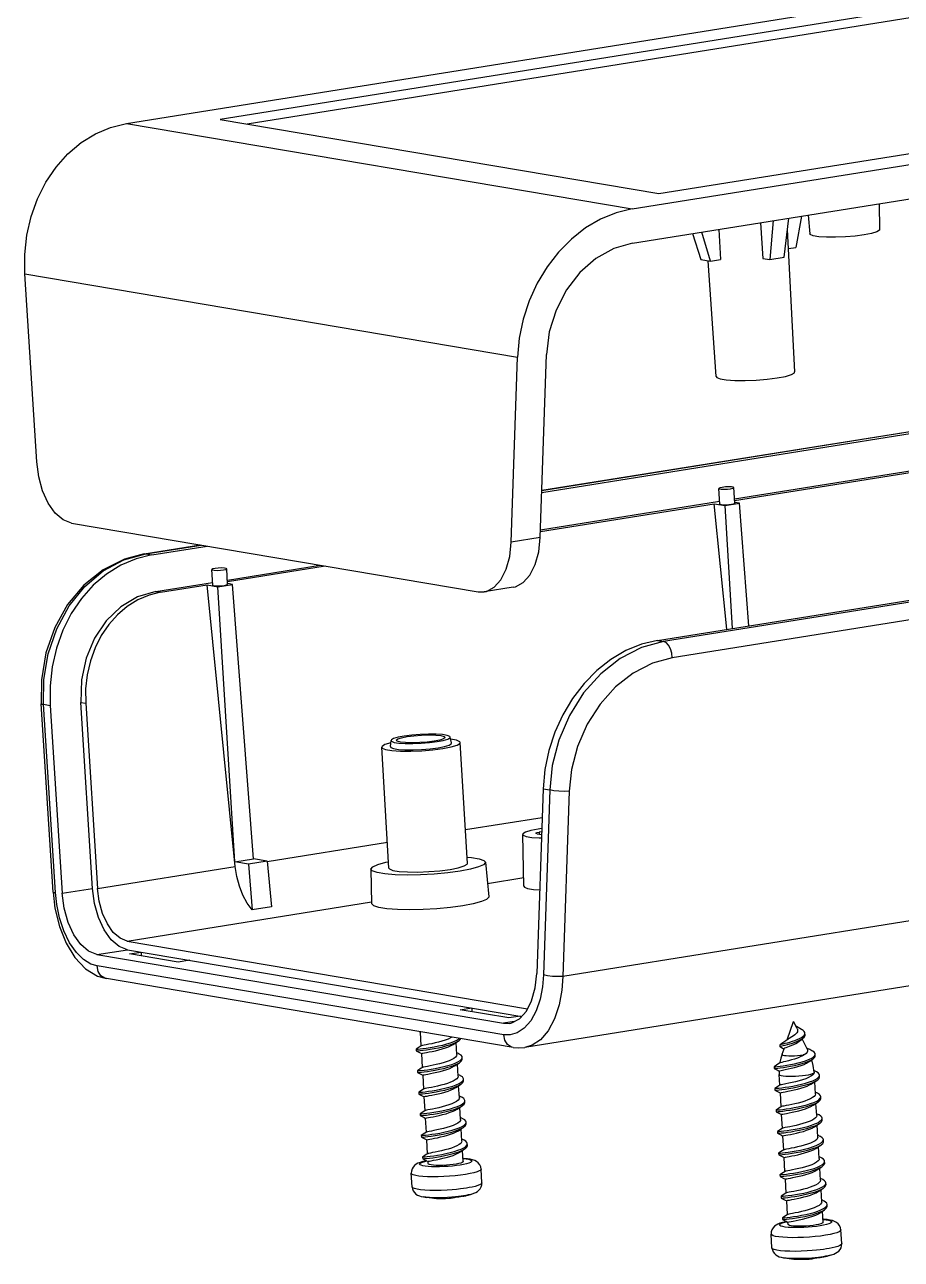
# Model space of a CAD drawing. Extents: x 98 to 412, y -254 to -30.
# Drawn here: x 163.6 to 213.7, y -254 to -183.4 of the extents above; entities that cross this region are included whole.
import ezdxf

# ---------------------------------------------------------------- set-up
doc = ezdxf.new("R2010")
doc.units = 0
doc.header["$LTSCALE"] = 30.734
doc.header["$MEASUREMENT"] = 0
doc.layers.get('0').update_dxf_attribs({"linetype": 'CONTINUOUS'})
doc.layers.add('02___PRT_ALL_AXES', color=7, linetype='CONTINUOUS')
doc.layers.add('06___PRT_ALL_SURFS', color=7, linetype='CONTINUOUS')

msp = doc.modelspace()

# ---------------------------------------------------------------- linework, layer by layer
at = {"color": 7, "linetype": 'Continuous'}
for p, q in [((169.374, -189.017), (233.532, -178.759)), ((232.004, -179.635), (174.741, -188.79)), ((232.021, -180.138), (176.28, -189.05)), ((198.301, -193.905), (262.459, -183.647)), ((199.829, -193.029), (257.092, -183.874)), ((198.321, -195.862), (262.479, -185.604)), ((169.374, -189.017), (198.301, -193.905)), ((174.741, -188.79), (199.829, -193.029)), ((212.431, -193.606), (212.466, -195.086)), ((205.648, -194.69), (205.793, -196.729)), ((206.377, -194.574), (206.179, -196.794)), ((207.008, -196.661), (207.273, -194.43)), ((208.003, -194.314), (207.675, -196.106)), ((208.372, -194.255), (208.473, -195.322)), ((201.755, -195.312), (202.228, -196.794)), ((202.785, -196.888), (202.287, -195.227)), ((203.267, -195.071), (203.36, -196.796)), ((163.563, -197.619), (191.753, -202.382)), ((164.245, -208.363), (163.563, -197.619)), ((191.39, -212.949), (191.753, -202.382)), ((193.05, -212.684), (193.409, -202.219)), ((193.138, -210.119), (234.989, -203.427)), ((193.142, -210.002), (234.637, -203.368)), ((193.143, -209.989), (234.558, -203.367)), ((204.163, -210.481), (232.313, -205.98)), ((204.168, -210.572), (232.01, -206.121)), ((199.759, -218.572), (263.917, -208.315)), ((264.269, -208.374), (200.111, -218.632)), ((264.763, -209.307), (200.605, -219.565)), ((193.062, -212.348), (203, -210.759)), ((193.065, -212.256), (203.304, -210.619)), ((203, -210.759), (203.626, -210.865)), ((203.719, -217.939), (203, -210.759)), ((203.626, -210.865), (204.455, -210.732)), ((204.057, -217.885), (203.626, -210.865)), ((204.455, -210.732), (204.184, -210.686)), ((204.989, -217.736), (204.455, -210.732)), ((166.232, -211.865), (189.497, -215.796)), ((170.4, -213.625), (173.61, -213.112)), ((170.479, -213.626), (173.65, -213.119)), ((193.05, -212.684), (191.39, -212.949)), ((169.227, -213.975), (170.479, -213.626)), ((170.4, -213.625), (170.479, -213.626)), ((170.479, -213.626), (170.831, -213.685)), ((170.831, -213.685), (174.002, -213.178)), ((175.153, -215.119), (180.465, -214.27)), ((175.158, -215.21), (180.745, -214.317)), ((171.056, -215.774), (174.294, -215.257)), ((171.056, -215.774), (171.335, -215.822)), ((171.335, -215.822), (173.99, -215.397)), ((173.99, -215.397), (174.616, -215.503)), ((175.602, -231.495), (173.99, -215.397)), ((174.616, -215.503), (175.445, -215.37)), ((175.583, -231.236), (174.616, -215.503)), ((175.445, -215.37), (175.174, -215.325)), ((176.641, -231.067), (175.445, -215.37)), ((189.497, -215.796), (189.85, -215.798)), ((191.509, -215.533), (189.849, -215.798)), ((199.759, -218.572), (200.111, -218.632)), ((165.181, -232.97), (164.498, -222.207)), ((164.632, -222.221), (165.021, -222.287)), ((165.315, -232.984), (164.632, -222.221)), ((165.021, -222.287), (165.702, -233.031)), ((166.771, -222.118), (167.05, -222.165)), ((167.445, -232.752), (166.771, -222.118)), ((167.05, -222.165), (167.722, -232.755)), ((184.483, -224.643), (184.524, -224.294)), ((184.815, -224.283), (184.816, -224.274)), ((185.27, -224.043), (184.914, -224.112)), ((185.112, -224.134), (185.432, -224.07)), ((187.976, -224.436), (187.894, -224.095)), ((271.358, -225.468), (194.348, -237.781)), ((194.845, -225.95), (194.711, -227.194)), ((193.21, -227.049), (192.848, -237.617)), ((193.21, -227.049), (193.599, -227.115)), ((193.599, -227.115), (193.236, -237.701)), ((194.711, -227.194), (194.348, -237.781)), ((188.77, -229.39), (193.154, -228.689)), ((193.132, -229.334), (192.932, -229.36)), ((177.425, -231.204), (184.304, -230.104)), ((192.119, -232.63), (192.049, -229.664)), ((269.514, -229.481), (192.177, -241.846)), ((192.882, -229.624), (193.121, -229.664)), ((193.126, -229.512), (192.991, -229.533)), ((192.991, -229.533), (192.998, -229.643)), ((167.722, -232.755), (175.602, -231.495)), ((175.583, -231.236), (176.641, -231.067)), ((176.365, -231.368), (175.583, -231.236)), ((177.424, -231.199), (176.365, -231.368)), ((176.365, -231.368), (176.575, -233.972)), ((177.424, -231.199), (176.641, -231.067)), ((177.424, -231.199), (177.672, -233.797)), ((189.917, -231.257), (190.103, -233.227)), ((183.359, -231.645), (183.406, -233.622)), ((190.031, -232.463), (192.107, -232.131)), ((165.702, -233.031), (167.445, -232.752)), ((169.425, -235.758), (183.403, -233.523)), ((177.672, -233.797), (176.575, -233.972)), ((169.425, -235.758), (192.33, -239.627)), ((167.69, -236.533), (169.433, -236.254)), ((169.433, -236.254), (191.995, -240.066)), ((169.552, -236.493), (170.215, -236.387)), ((170.215, -236.387), (170.226, -236.606)), ((167.69, -236.533), (190.955, -240.464)), ((172.334, -236.963), (169.552, -236.493)), ((172.997, -236.857), (172.334, -236.963)), ((190.965, -241.118), (167.7, -237.187)), ((168.231, -237.911), (168.229, -237.911)), ((191.497, -241.842), (168.231, -237.911)), ((188.471, -239.689), (189.134, -239.583)), ((191.253, -240.159), (188.471, -239.689)), ((189.134, -239.583), (189.144, -239.803)), ((191.567, -240.366), (190.955, -240.464)), ((190.955, -240.464), (191.307, -240.466)), ((191.916, -240.053), (191.253, -240.159)), ((207.175, -241.413), (207.546, -240.359)), ((207.745, -240.764), (207.546, -240.359)), ((186.148, -240.938), (186.197, -240.963)), ((186.198, -240.962), (186.216, -240.952)), ((186.245, -241.755), (186.198, -240.962)), ((186.216, -240.952), (186.221, -240.951)), ((208.334, -241.963), (208.036, -241.355)), ((208.2, -241.13), (208.194, -241.031)), ((185.956, -241.943), (185.961, -242.042)), ((188.278, -242.254), (188.237, -241.563)), ((192.176, -241.846), (192.174, -241.846)), ((206.76, -241.702), (206.766, -241.801)), ((206.772, -241.808), (206.766, -241.801)), ((206.886, -242.235), (206.998, -241.916)), ((206.95, -241.906), (206.993, -241.93)), ((207.865, -241.492), (207.924, -241.443)), ((208.472, -241.97), (208.294, -241.88)), ((208.592, -242.029), (208.472, -241.97)), ((186.271, -242.195), (186.288, -242.186)), ((186.318, -242.988), (186.271, -242.195)), ((188.405, -242.217), (188.272, -242.151)), ((188.351, -243.487), (188.31, -242.796)), ((188.593, -242.505), (188.587, -242.407)), ((206.764, -242.7), (206.758, -242.735)), ((208.783, -242.318), (208.777, -242.219)), ((186.247, -243.033), (186.028, -243.177)), ((186.028, -243.177), (186.034, -243.276)), ((186.321, -242.985), (186.247, -243.033)), ((186.344, -243.429), (186.361, -243.419)), ((186.391, -244.222), (186.344, -243.429)), ((188.478, -243.451), (188.345, -243.385)), ((206.425, -242.954), (206.431, -243.052)), ((206.431, -243.052), (206.431, -243.052)), ((206.719, -243.195), (206.721, -243.191)), ((206.719, -243.195), (206.724, -243.389)), ((206.76, -244), (206.724, -243.389)), ((208.847, -243.229), (208.706, -243.159)), ((208.72, -243.265), (208.72, -243.275)), ((209.035, -243.517), (209.029, -243.418)), ((188.424, -244.72), (188.383, -244.03)), ((188.666, -243.739), (188.66, -243.64)), ((206.47, -244.188), (206.476, -244.287)), ((208.793, -244.499), (208.752, -243.808)), ((186.101, -244.41), (186.107, -244.509)), ((186.417, -244.662), (186.435, -244.652)), ((186.464, -245.455), (186.417, -244.662)), ((188.551, -244.684), (188.418, -244.618)), ((188.739, -244.972), (188.733, -244.874)), ((206.786, -244.44), (206.804, -244.43)), ((206.833, -245.233), (206.786, -244.44)), ((208.92, -244.462), (208.787, -244.396)), ((209.108, -244.75), (209.102, -244.652)), ((188.497, -245.954), (188.456, -245.263)), ((206.762, -245.278), (206.543, -245.422)), ((206.543, -245.422), (206.549, -245.521)), ((206.835, -245.23), (206.762, -245.278)), ((208.866, -245.732), (208.825, -245.041)), ((208.993, -245.696), (208.86, -245.63)), ((186.174, -245.644), (186.18, -245.742)), ((186.49, -245.896), (186.507, -245.886)), ((186.536, -246.688), (186.49, -245.896)), ((188.624, -245.918), (188.49, -245.851)), ((188.812, -246.206), (188.806, -246.107)), ((206.859, -245.674), (206.876, -245.664)), ((206.906, -246.467), (206.859, -245.674)), ((208.938, -246.965), (208.898, -246.275)), ((209.181, -245.984), (209.175, -245.885)), ((186.247, -246.877), (186.253, -246.976)), ((188.569, -247.187), (188.529, -246.497)), ((206.616, -246.655), (206.622, -246.754)), ((206.932, -246.907), (206.949, -246.897)), ((206.978, -247.7), (206.932, -246.907)), ((209.065, -246.929), (208.932, -246.863)), ((186.562, -247.129), (186.579, -247.119)), ((186.609, -247.922), (186.562, -247.129)), ((188.696, -247.151), (188.563, -247.085)), ((188.639, -248.366), (188.601, -247.73)), ((188.885, -247.439), (188.879, -247.34)), ((209.011, -248.199), (208.971, -247.508)), ((209.254, -247.217), (209.248, -247.119)), ((186.533, -247.971), (186.32, -248.11)), ((186.32, -248.11), (186.326, -248.209)), ((186.612, -247.918), (186.533, -247.971)), ((186.643, -248.484), (186.635, -248.362)), ((206.689, -247.889), (206.695, -247.987)), ((207.004, -248.14), (207.023, -248.13)), ((207.051, -248.933), (207.004, -248.14)), ((209.138, -248.163), (209.005, -248.096)), ((209.327, -248.451), (209.321, -248.352)), ((185.72, -249.817), (185.673, -249.036)), ((188.475, -248.566), (188.26, -248.597)), ((189.713, -249.582), (189.667, -248.801)), ((206.762, -249.122), (206.768, -249.221)), ((209.084, -249.432), (209.043, -248.742)), ((207.077, -249.374), (207.094, -249.364)), ((207.124, -250.167), (207.077, -249.374)), ((209.211, -249.396), (209.078, -249.33)), ((209.4, -249.684), (209.394, -249.585)), ((186.247, -250.362), (186.379, -250.389)), ((186.379, -250.389), (186.547, -250.416)), ((188.523, -250.348), (188.372, -250.367)), ((188.655, -250.328), (188.523, -250.348)), ((188.581, -250.352), (188.678, -250.335)), ((188.623, -250.344), (188.679, -250.338)), ((188.785, -250.306), (188.655, -250.328)), ((188.925, -250.278), (188.785, -250.306)), ((188.786, -250.318), (188.868, -250.296)), ((189.064, -250.245), (188.925, -250.278)), ((206.835, -250.355), (206.841, -250.454)), ((209.157, -250.666), (209.116, -249.975)), ((209.284, -250.629), (209.151, -250.563)), ((207.15, -250.607), (207.167, -250.598)), ((207.197, -251.4), (207.15, -250.607)), ((209.227, -251.845), (209.189, -251.208)), ((209.473, -250.917), (209.467, -250.819)), ((206.908, -251.589), (206.913, -251.687)), ((207.23, -251.962), (207.223, -251.841)), ((206.307, -253.296), (206.261, -252.515)), ((209.063, -252.045), (208.847, -252.075)), ((210.3, -253.06), (210.254, -252.279)), ((206.835, -253.84), (206.966, -253.868)), ((206.966, -253.868), (207.135, -253.895)), ((209.11, -253.826), (208.96, -253.846)), ((209.242, -253.806), (209.11, -253.826)), ((209.169, -253.83), (209.265, -253.813)), ((209.21, -253.823), (209.267, -253.816)), ((209.372, -253.784), (209.242, -253.806)), ((209.513, -253.756), (209.372, -253.784)), ((209.374, -253.796), (209.455, -253.774)), ((209.651, -253.723), (209.513, -253.756))]:
    msp.add_line(p, q, dxfattribs=at)
for points in [[(163.563, -197.619), (163.557, -196.508), (163.678, -195.408), (163.924, -194.338), (164.29, -193.32), (164.769, -192.37), (165.351, -191.51), (166.027, -190.753), (166.78, -190.115), (167.601, -189.607), (168.47, -189.239), (169.374, -189.017)], [(198.301, -193.905), (197.39, -194.125), (196.497, -194.49), (195.64, -194.993), (194.836, -195.623), (194.099, -196.37), (193.443, -197.217), (192.881, -198.153), (192.423, -199.155), (192.078, -200.208), (191.853, -201.289), (191.753, -202.382)], [(211.583, -195.39), (211.071, -195.457), (210.508, -195.504), (209.947, -195.526), (209.422, -195.521), (208.989, -195.491), (208.67, -195.437), (208.5, -195.365), (208.474, -195.322)], [(212.466, -195.086), (212.451, -195.125), (212.303, -195.217), (212.004, -195.308), (211.583, -195.39)], [(198.321, -195.862), (197.254, -196.169), (196.239, -196.737), (195.324, -197.539), (194.551, -198.538), (193.957, -199.687), (193.57, -200.934), (193.409, -202.219)], [(166.232, -211.865), (165.754, -211.679), (165.302, -211.293), (164.903, -210.73), (164.582, -210.024), (164.358, -209.219), (164.245, -208.363)], [(189.85, -215.798), (189.972, -215.771), (190.415, -215.536), (190.799, -215.105), (191.101, -214.505), (191.302, -213.771), (191.39, -212.949)], [(191.51, -215.532), (191.632, -215.505), (192.075, -215.271), (192.459, -214.84), (192.761, -214.24), (192.962, -213.506), (193.05, -212.684)], [(170.4, -213.625), (169.262, -213.925), (168.046, -214.534), (166.948, -215.41), (166.013, -216.523), (165.277, -217.83), (164.77, -219.282), (164.512, -220.821), (164.498, -222.207)], [(170.831, -213.685), (169.927, -213.907), (169.057, -214.275), (168.236, -214.784), (167.482, -215.423), (166.807, -216.18), (166.225, -217.04), (165.747, -217.99), (165.381, -219.007), (165.135, -220.077), (165.014, -221.177), (165.021, -222.287)], [(164.632, -222.221), (164.652, -220.814), (164.9, -219.338), (165.388, -217.903), (166.095, -216.605), (166.994, -215.492), (168.051, -214.604), (169.227, -213.975)], [(171.056, -215.774), (170.02, -216.079), (169.063, -216.644), (168.225, -217.444), (167.552, -218.439), (167.07, -219.589), (166.806, -220.833), (166.771, -222.118)], [(171.335, -215.822), (170.669, -215.985), (170.028, -216.256), (169.423, -216.631), (168.868, -217.101), (168.37, -217.658), (167.941, -218.292), (167.587, -218.992), (167.317, -219.744), (167.135, -220.535), (167.045, -221.347), (167.05, -222.165)], [(199.759, -218.572), (198.847, -218.793), (197.955, -219.158), (197.098, -219.661), (196.294, -220.291), (195.556, -221.037), (194.901, -221.885), (194.338, -222.82), (193.881, -223.823), (193.536, -224.876), (193.311, -225.957), (193.21, -227.049)], [(200.111, -218.632), (198.846, -218.979), (197.632, -219.602), (196.512, -220.479), (195.53, -221.578), (194.72, -222.858), (194.114, -224.273), (193.741, -225.729), (193.599, -227.115)], [(200.605, -219.565), (200.578, -219.303), (200.506, -219.054), (200.395, -218.846), (200.259, -218.699), (200.111, -218.632)], [(200.605, -219.565), (199.467, -219.877), (198.372, -220.437), (197.361, -221.226), (196.472, -222.215), (195.737, -223.368), (195.186, -224.641), (194.845, -225.95)], [(164.498, -222.207), (164.513, -222.214), (164.632, -222.221)], [(184.914, -224.112), (184.662, -224.189), (184.537, -224.266), (184.525, -224.294)], [(184.525, -224.294), (184.547, -224.339), (184.69, -224.4), (184.959, -224.446)], [(185.052, -224.386), (184.868, -224.337), (184.815, -224.283)], [(184.816, -224.274), (184.9, -224.204), (185.112, -224.134)], [(184.959, -224.446), (185.325, -224.471), (185.768, -224.474), (186.242, -224.456), (186.717, -224.417), (187.149, -224.36)], [(186.987, -224.333), (186.591, -224.383), (186.158, -224.416), (185.73, -224.428), (185.348, -224.418), (185.052, -224.386)], [(187.893, -224.095), (187.872, -224.064), (187.729, -224.003), (187.46, -223.957), (187.094, -223.932), (186.651, -223.928), (186.177, -223.947), (185.702, -223.986), (185.27, -224.043)], [(185.432, -224.07), (185.828, -224.019), (186.261, -223.986), (186.689, -223.974), (187.07, -223.985), (187.367, -224.016), (187.551, -224.066), (187.604, -224.119)], [(187.604, -224.119), (187.603, -224.129), (187.519, -224.199), (187.306, -224.269), (186.987, -224.333)], [(187.149, -224.36), (187.505, -224.291), (187.757, -224.214), (187.882, -224.136), (187.893, -224.095)], [(187.204, -224.711), (187.573, -224.639), (187.834, -224.56), (187.964, -224.479), (187.975, -224.436)], [(184.484, -224.643), (184.506, -224.69), (184.655, -224.753), (184.934, -224.8), (185.313, -224.826), (185.772, -224.83), (186.264, -224.811), (186.756, -224.77), (187.204, -224.711)], [(194.711, -227.194), (194.423, -227.208), (194.11, -227.198), (193.821, -227.165), (193.599, -227.115)], [(192.932, -229.36), (192.511, -229.442), (192.212, -229.533), (192.064, -229.625), (192.049, -229.664)], [(192.049, -229.664), (192.075, -229.711), (192.245, -229.783), (192.564, -229.837), (192.998, -229.867), (193.114, -229.868)], [(192.815, -229.595), (192.822, -229.582), (192.881, -229.556), (192.991, -229.533)], [(192.882, -229.624), (192.822, -229.606), (192.815, -229.595)], [(176.575, -233.972), (176.29, -233.598), (176.042, -233.145), (175.84, -232.631), (175.692, -232.075), (175.602, -231.495)], [(183.359, -231.645), (183.465, -231.511), (183.754, -231.383), (184.212, -231.258), (184.371, -231.228)], [(187.89, -231.665), (188.364, -231.573), (188.7, -231.47), (188.867, -231.367), (188.883, -231.321)], [(189.917, -231.257), (189.917, -231.271), (189.811, -231.396), (189.522, -231.525), (189.064, -231.649), (188.466, -231.763)], [(188.863, -230.964), (189.122, -230.984), (189.56, -231.059), (189.832, -231.156), (189.917, -231.257)], [(188.466, -231.763), (187.761, -231.858), (186.99, -231.93), (186.202, -231.973), (185.434, -231.987), (184.742, -231.97), (184.154, -231.923), (183.716, -231.849), (183.444, -231.751), (183.359, -231.645)], [(184.393, -231.586), (184.422, -231.637), (184.613, -231.718), (184.972, -231.779), (185.46, -231.813), (186.05, -231.818), (186.681, -231.793), (187.314, -231.741), (187.89, -231.665)], [(169.433, -236.254), (168.955, -236.068), (168.503, -235.682), (168.104, -235.119), (167.783, -234.414), (167.558, -233.608), (167.445, -232.752)], [(169.425, -235.758), (169.016, -235.598), (168.628, -235.267), (168.286, -234.785), (168.011, -234.18), (167.819, -233.489), (167.722, -232.755)], [(192.12, -232.63), (192.147, -232.68), (192.326, -232.756), (192.661, -232.812), (193.012, -232.837)], [(165.181, -232.97), (165.196, -232.977), (165.315, -232.984)], [(165.181, -232.97), (165.289, -233.885), (165.543, -234.924), (165.926, -235.877), (166.429, -236.698), (167.042, -237.345), (167.72, -237.761), (168.229, -237.911)], [(167.7, -237.187), (167.333, -237.074), (166.928, -236.825), (166.516, -236.422), (166.129, -235.866), (165.798, -235.185), (165.549, -234.431), (165.39, -233.674), (165.315, -232.984)], [(167.69, -236.533), (167.212, -236.347), (166.76, -235.961), (166.361, -235.398), (166.039, -234.692), (165.815, -233.887), (165.702, -233.031)], [(188.621, -233.743), (187.917, -233.838), (187.143, -233.911), (186.356, -233.956), (185.582, -233.972), (184.879, -233.958), (184.281, -233.914), (183.818, -233.842), (183.524, -233.748), (183.407, -233.635), (183.406, -233.622)], [(190.103, -233.227), (190.102, -233.25), (189.983, -233.376), (189.686, -233.504), (189.221, -233.629), (188.621, -233.743)], [(168.229, -237.911), (168.145, -237.89), (167.915, -237.743), (167.758, -237.495), (167.7, -237.187)], [(191.307, -240.466), (191.43, -240.439), (191.873, -240.204), (192.257, -239.773), (192.559, -239.173), (192.76, -238.439), (192.848, -237.617)], [(194.348, -237.781), (194.288, -238.576), (194.131, -239.417), (193.865, -240.217), (193.5, -240.897), (193.061, -241.405), (192.585, -241.721), (192.176, -241.846)], [(193.236, -237.701), (193.181, -238.369), (193.044, -239.076)], [(194.348, -237.781), (194.06, -237.795), (193.747, -237.784), (193.457, -237.752), (193.236, -237.701)], [(193.044, -239.076), (192.816, -239.75), (192.504, -240.323), (192.132, -240.75), (191.73, -241.016), (191.33, -241.128), (190.965, -241.118)], [(207.994, -240.815), (207.897, -240.762), (207.797, -240.704), (207.712, -240.649), (207.674, -240.619)], [(187.775, -241.367), (187.605, -241.43), (187.418, -241.488), (187.225, -241.541), (187.035, -241.587), (186.851, -241.628), (186.677, -241.663), (186.526, -241.692), (186.405, -241.715), (186.316, -241.732), (186.262, -241.745), (186.248, -241.751)], [(188.009, -241.253), (187.923, -241.301), (187.775, -241.367)], [(188.116, -241.505), (188.276, -241.429), (188.399, -241.352), (188.429, -241.324)], [(188.361, -241.482), (188.405, -241.451), (188.485, -241.373), (188.502, -241.336)], [(191.496, -241.842), (191.411, -241.82), (191.181, -241.673), (191.024, -241.426), (190.965, -241.118)], [(206.766, -241.801), (206.769, -241.794), (206.802, -241.778), (206.865, -241.759), (206.955, -241.735), (207.067, -241.707), (207.196, -241.673), (207.336, -241.634), (207.481, -241.591), (207.625, -241.543), (207.762, -241.491), (207.886, -241.436), (207.994, -241.379), (208.072, -241.328)], [(206.767, -241.693), (206.796, -241.68), (206.859, -241.66), (206.949, -241.637), (207.061, -241.608), (207.19, -241.574), (207.33, -241.536), (207.475, -241.492), (207.619, -241.444), (207.756, -241.393), (207.88, -241.338), (207.988, -241.28), (208.076, -241.221), (208.14, -241.162)], [(207.23, -241.374), (207.095, -241.471), (206.93, -241.585), (206.767, -241.693)], [(207.448, -241.241), (207.291, -241.334), (207.23, -241.374)], [(207.729, -241.007), (207.677, -241.07), (207.609, -241.131), (207.531, -241.188), (207.448, -241.241)], [(207.745, -240.764), (207.766, -240.819), (207.773, -240.881), (207.761, -240.945), (207.729, -241.007)], [(207.924, -241.443), (208.003, -241.38), (208.082, -241.32)], [(208.194, -241.031), (208.184, -240.987), (208.151, -240.933), (208.098, -240.882), (208.027, -240.834), (207.994, -240.815)], [(208.082, -241.32), (208.146, -241.26), (208.186, -241.201), (208.2, -241.143), (208.2, -241.13)], [(208.14, -241.162), (208.18, -241.102), (208.194, -241.044), (208.194, -241.031)], [(185.956, -241.943), (185.956, -241.943), (185.986, -241.941), (186.063, -241.935), (186.182, -241.923), (186.34, -241.905), (186.53, -241.88), (186.747, -241.848), (186.981, -241.808), (187.225, -241.76), (187.469, -241.705), (187.704, -241.643), (187.922, -241.576), (188.116, -241.505)], [(186.248, -241.751), (186.061, -241.875), (185.956, -241.943)], [(185.961, -242.042), (185.962, -242.042), (185.992, -242.04), (186.069, -242.034), (186.188, -242.022), (186.346, -242.004), (186.536, -241.979), (186.753, -241.946), (186.987, -241.906), (187.231, -241.859), (187.475, -241.804), (187.71, -241.742), (187.928, -241.675), (188.121, -241.603), (188.282, -241.528), (188.361, -241.482)], [(185.961, -242.042), (186.187, -242.155), (186.27, -242.197)], [(186.288, -242.186), (186.342, -242.172), (186.431, -242.155), (186.552, -242.133), (186.703, -242.104), (186.877, -242.069), (187.061, -242.028), (187.251, -241.982), (187.444, -241.929), (187.631, -241.87), (187.801, -241.808)], [(187.801, -241.808), (187.949, -241.742), (188.076, -241.669)], [(188.076, -241.669), (188.263, -241.546), (188.361, -241.482)], [(191.497, -241.842), (191.83, -241.872), (192.176, -241.846)], [(206.76, -241.702), (206.764, -241.695), (206.767, -241.693)], [(206.772, -241.808), (206.853, -241.852), (206.95, -241.906)], [(206.998, -241.916), (207.009, -241.902), (207.051, -241.875), (207.119, -241.845), (207.21, -241.809), (207.318, -241.768), (207.436, -241.722), (207.556, -241.671), (207.672, -241.615), (207.777, -241.555), (207.865, -241.492)], [(208.334, -241.963), (208.346, -241.993), (208.347, -242.056), (208.319, -242.121), (208.262, -242.187), (208.178, -242.253)], [(208.777, -242.219), (208.771, -242.188), (208.73, -242.123), (208.652, -242.062), (208.592, -242.029)], [(186.028, -243.177), (186.056, -243.175), (186.13, -243.169), (186.247, -243.158), (186.403, -243.14), (186.592, -243.115), (186.807, -243.083), (187.041, -243.043), (187.284, -242.996), (187.528, -242.942), (187.765, -242.88), (187.984, -242.814), (188.179, -242.742)], [(186.034, -243.276), (186.062, -243.274), (186.136, -243.268), (186.253, -243.256), (186.409, -243.239), (186.598, -243.214), (186.813, -243.182), (187.047, -243.142), (187.29, -243.095), (187.534, -243.04), (187.77, -242.979), (187.99, -242.912), (188.184, -242.841), (188.347, -242.766), (188.434, -242.715)], [(187.848, -242.601), (187.678, -242.663), (187.49, -242.722), (187.295, -242.775), (187.103, -242.822), (186.921, -242.862), (186.751, -242.897), (186.601, -242.925), (186.48, -242.948), (186.39, -242.965), (186.335, -242.979), (186.321, -242.985)], [(188.278, -242.254), (188.26, -242.328), (188.206, -242.397), (188.116, -242.467), (187.995, -242.535), (187.848, -242.601)], [(188.149, -242.903), (188.336, -242.779), (188.434, -242.715)], [(188.179, -242.742), (188.341, -242.667), (188.466, -242.59), (188.549, -242.512)], [(188.587, -242.407), (188.576, -242.361), (188.519, -242.29), (188.418, -242.224), (188.405, -242.217)], [(188.434, -242.715), (188.472, -242.689), (188.555, -242.611), (188.592, -242.534), (188.593, -242.505)], [(188.549, -242.512), (188.586, -242.436), (188.587, -242.407)], [(206.425, -242.953), (206.522, -242.944), (206.632, -242.932), (206.777, -242.915), (206.952, -242.89), (207.151, -242.859), (207.366, -242.821), (207.588, -242.776), (207.811, -242.724), (208.025, -242.667), (208.224, -242.604), (208.399, -242.538), (208.546, -242.469)], [(206.764, -242.731), (206.572, -242.858), (206.425, -242.953)], [(206.431, -243.052), (206.528, -243.043), (206.637, -243.031), (206.783, -243.013), (206.958, -242.989), (207.157, -242.958), (207.372, -242.919), (207.594, -242.874), (207.817, -242.823), (208.031, -242.765), (208.23, -242.703), (208.405, -242.637), (208.552, -242.567), (208.636, -242.518)], [(206.886, -242.235), (206.815, -242.465), (206.764, -242.7)], [(208.178, -242.253), (208.06, -242.322), (207.918, -242.388), (207.758, -242.45), (207.588, -242.506), (207.416, -242.557), (207.249, -242.602), (207.097, -242.64), (206.966, -242.671), (206.863, -242.697), (206.793, -242.718), (206.764, -242.731)], [(206.825, -243.161), (207.07, -243.11), (207.232, -243.076), (207.412, -243.035), (207.601, -242.987), (207.791, -242.934), (207.975, -242.874), (208.143, -242.81), (208.29, -242.742), (208.405, -242.674)], [(206.886, -242.235), (206.892, -242.258), (206.936, -242.281), (207.015, -242.299), (207.127, -242.313), (207.265, -242.321), (207.423, -242.322), (207.592, -242.318), (207.764, -242.307), (207.931, -242.291), (208.084, -242.27)], [(208.178, -242.253), (208.133, -242.261), (208.084, -242.27)], [(208.405, -242.674), (208.433, -242.655), (208.539, -242.583), (208.636, -242.518)], [(208.546, -242.469), (208.66, -242.398), (208.736, -242.327)], [(208.72, -243.265), (208.671, -242.883), (208.584, -242.552)], [(208.636, -242.518), (208.666, -242.497), (208.742, -242.425), (208.78, -242.355), (208.783, -242.318)], [(208.736, -242.327), (208.774, -242.256), (208.777, -242.219)], [(186.034, -243.276), (186.26, -243.388), (186.343, -243.43)], [(186.361, -243.419), (186.416, -243.406), (186.506, -243.388), (186.627, -243.366), (186.777, -243.337), (186.947, -243.302), (187.129, -243.262), (187.321, -243.216), (187.516, -243.163), (187.704, -243.104), (187.874, -243.041)], [(187.874, -243.041), (188.021, -242.975), (188.149, -242.903)], [(188.351, -243.487), (188.334, -243.56), (188.279, -243.63), (188.189, -243.7), (188.067, -243.769), (187.92, -243.834)], [(188.66, -243.64), (188.65, -243.598), (188.596, -243.527), (188.497, -243.461), (188.478, -243.451)], [(206.431, -243.052), (206.657, -243.166), (206.718, -243.197)], [(206.721, -243.191), (206.754, -243.178), (206.825, -243.161)], [(206.724, -243.389), (206.726, -243.399), (206.762, -243.427), (206.837, -243.451), (206.948, -243.471), (207.091, -243.484), (207.26, -243.491), (207.448, -243.492), (207.648, -243.486), (207.85, -243.473), (208.047, -243.455), (208.231, -243.431), (208.394, -243.404), (208.529, -243.373), (208.631, -243.34), (208.695, -243.307), (208.72, -243.275)], [(208.72, -243.275), (208.697, -243.348), (208.634, -243.421), (208.533, -243.494), (208.398, -243.566), (208.235, -243.634), (208.051, -243.697), (207.854, -243.756), (207.652, -243.808), (207.453, -243.854), (207.267, -243.893), (207.101, -243.926), (206.856, -243.972)], [(208.64, -243.745), (208.799, -243.67), (208.92, -243.593), (208.997, -243.515)], [(209.029, -243.418), (209.014, -243.365), (208.952, -243.294), (208.847, -243.229)], [(208.876, -243.727), (208.925, -243.692), (209.003, -243.614), (209.035, -243.537), (209.035, -243.517)], [(208.997, -243.515), (209.029, -243.439), (209.029, -243.418)], [(186.101, -244.41), (186.127, -244.409), (186.198, -244.403), (186.313, -244.392), (186.466, -244.375), (186.654, -244.35), (186.868, -244.319), (187.101, -244.279), (187.344, -244.232), (187.588, -244.178), (187.825, -244.117), (188.045, -244.051), (188.242, -243.979)], [(186.394, -244.218), (186.207, -244.341), (186.101, -244.41)], [(186.107, -244.509), (186.132, -244.507), (186.204, -244.502), (186.318, -244.49), (186.472, -244.473), (186.66, -244.449), (186.874, -244.417), (187.106, -244.378), (187.349, -244.331), (187.594, -244.277), (187.831, -244.216), (188.051, -244.149), (188.247, -244.078), (188.412, -244.003), (188.507, -243.948)], [(187.92, -243.834), (187.751, -243.896), (187.563, -243.955), (187.368, -244.009), (187.177, -244.055), (186.995, -244.095), (186.827, -244.129), (186.678, -244.158), (186.557, -244.18), (186.466, -244.198), (186.409, -244.212), (186.394, -244.218)], [(187.946, -244.275), (188.093, -244.209), (188.222, -244.136)], [(188.222, -244.136), (188.409, -244.013), (188.507, -243.948)], [(188.242, -243.979), (188.406, -243.905), (188.533, -243.828), (188.618, -243.75)], [(188.507, -243.948), (188.539, -243.926), (188.624, -243.849), (188.664, -243.772), (188.666, -243.739)], [(188.618, -243.75), (188.658, -243.673), (188.66, -243.64)], [(206.47, -244.188), (206.471, -244.188), (206.504, -244.186), (206.583, -244.18), (206.704, -244.168), (206.864, -244.149), (207.057, -244.124), (207.274, -244.091), (207.509, -244.05), (207.753, -244.002), (207.997, -243.947), (208.232, -243.885), (208.449, -243.817), (208.64, -243.745)], [(206.763, -243.996), (206.576, -244.119), (206.47, -244.188)], [(206.476, -244.287), (206.477, -244.287), (206.51, -244.285), (206.589, -244.278), (206.71, -244.266), (206.87, -244.248), (207.062, -244.222), (207.28, -244.189), (207.515, -244.149), (207.759, -244.101), (208.003, -244.045), (208.237, -243.984), (208.454, -243.916), (208.646, -243.844), (208.805, -243.769), (208.876, -243.727)], [(206.856, -243.972), (206.788, -243.987), (206.763, -243.996)], [(206.804, -244.43), (206.858, -244.417), (206.948, -244.4), (207.07, -244.377), (207.222, -244.348), (207.396, -244.313), (207.581, -244.272), (207.772, -244.225), (207.962, -244.173), (208.146, -244.115), (208.315, -244.053)], [(208.315, -244.053), (208.459, -243.989), (208.579, -243.922), (208.591, -243.914)], [(208.591, -243.914), (208.778, -243.791), (208.876, -243.727)], [(186.107, -244.509), (186.333, -244.622), (186.416, -244.663)], [(186.435, -244.652), (186.492, -244.638), (186.583, -244.621), (186.704, -244.598), (186.853, -244.57), (187.021, -244.536), (187.203, -244.496), (187.394, -244.449), (187.589, -244.396), (187.777, -244.337), (187.946, -244.275)], [(188.424, -244.72), (188.411, -244.785), (188.359, -244.856), (188.269, -244.929), (188.144, -245), (187.993, -245.067)], [(188.733, -244.874), (188.723, -244.832), (188.67, -244.761), (188.572, -244.695), (188.551, -244.684)], [(188.692, -244.983), (188.731, -244.906), (188.733, -244.874)], [(206.476, -244.287), (206.702, -244.4), (206.785, -244.442)], [(208.362, -244.846), (208.193, -244.908), (208.006, -244.967), (207.813, -245.02), (207.623, -245.066), (207.438, -245.107), (207.265, -245.142), (207.114, -245.17), (206.993, -245.193), (206.904, -245.21), (206.85, -245.223), (206.835, -245.23)], [(208.793, -244.499), (208.776, -244.572), (208.722, -244.641), (208.633, -244.711), (208.51, -244.78), (208.362, -244.846)], [(208.703, -244.983), (208.864, -244.908), (208.987, -244.831), (209.067, -244.753)], [(209.102, -244.652), (209.089, -244.602), (209.029, -244.531), (208.92, -244.462)], [(208.949, -244.96), (208.993, -244.929), (209.073, -244.852), (209.107, -244.775), (209.108, -244.75)], [(209.067, -244.753), (209.101, -244.676), (209.102, -244.652)], [(186.174, -245.644), (186.175, -245.644), (186.205, -245.642), (186.28, -245.635), (186.398, -245.624), (186.554, -245.606), (186.742, -245.581), (186.957, -245.549), (187.189, -245.51), (187.43, -245.463), (187.673, -245.409), (187.908, -245.348), (188.126, -245.282), (188.32, -245.211)], [(186.466, -245.451), (186.277, -245.577), (186.174, -245.644)], [(186.18, -245.742), (186.206, -245.741), (186.278, -245.735), (186.393, -245.724), (186.547, -245.706), (186.734, -245.682), (186.947, -245.65), (187.18, -245.611), (187.422, -245.564), (187.665, -245.51), (187.902, -245.45), (188.122, -245.384), (188.318, -245.313), (188.482, -245.238), (188.58, -245.182)], [(187.993, -245.067), (187.823, -245.13), (187.635, -245.189), (187.439, -245.243), (187.247, -245.289), (187.064, -245.329), (186.895, -245.364), (186.748, -245.392), (186.627, -245.414), (186.537, -245.432), (186.481, -245.445), (186.466, -245.451)], [(186.507, -245.886), (186.563, -245.872), (186.653, -245.855), (186.774, -245.832), (186.921, -245.804), (187.09, -245.77), (187.273, -245.73), (187.465, -245.683), (187.661, -245.63), (187.849, -245.571), (188.019, -245.508)], [(188.019, -245.508), (188.17, -245.441), (188.295, -245.369)], [(188.295, -245.369), (188.482, -245.246), (188.58, -245.182)], [(188.32, -245.211), (188.483, -245.136), (188.608, -245.06), (188.692, -244.983)], [(188.58, -245.182), (188.61, -245.161), (188.696, -245.084), (188.736, -245.007), (188.739, -244.972)], [(206.543, -245.422), (206.544, -245.422), (206.574, -245.42), (206.65, -245.413), (206.77, -245.402), (206.927, -245.384), (207.118, -245.359), (207.335, -245.326), (207.569, -245.286), (207.812, -245.238), (208.056, -245.183), (208.292, -245.122), (208.51, -245.055), (208.703, -244.983)], [(206.549, -245.521), (206.55, -245.52), (206.58, -245.518), (206.656, -245.512), (206.775, -245.5), (206.933, -245.482), (207.124, -245.457), (207.34, -245.425), (207.575, -245.385), (207.818, -245.337), (208.062, -245.282), (208.298, -245.22), (208.516, -245.153), (208.709, -245.082), (208.87, -245.006), (208.949, -244.96)], [(206.549, -245.521), (206.775, -245.633), (206.858, -245.675)], [(206.876, -245.664), (206.93, -245.651), (207.019, -245.633), (207.14, -245.611), (207.291, -245.582), (207.464, -245.547), (207.649, -245.506), (207.839, -245.46), (208.032, -245.407), (208.219, -245.348), (208.388, -245.286)], [(208.388, -245.286), (208.536, -245.22), (208.664, -245.148)], [(208.664, -245.148), (208.851, -245.024), (208.949, -244.96)], [(186.18, -245.742), (186.406, -245.855), (186.489, -245.897)], [(188.066, -246.301), (187.898, -246.363), (187.714, -246.421), (187.52, -246.474), (187.328, -246.521), (187.143, -246.561), (186.971, -246.596), (186.821, -246.625), (186.7, -246.648), (186.609, -246.665), (186.553, -246.679), (186.539, -246.685)], [(188.497, -245.954), (188.481, -246.024), (188.428, -246.094), (188.338, -246.165), (188.215, -246.235), (188.066, -246.301)], [(188.422, -246.432), (188.579, -246.357), (188.698, -246.28), (188.774, -246.203)], [(188.806, -246.107), (188.791, -246.053), (188.729, -245.983), (188.624, -245.918)], [(188.653, -246.415), (188.688, -246.391), (188.771, -246.314), (188.81, -246.237), (188.812, -246.206)], [(188.774, -246.203), (188.806, -246.127), (188.806, -246.107)], [(206.616, -246.655), (206.644, -246.653), (206.718, -246.647), (206.835, -246.636), (206.991, -246.618), (207.18, -246.594), (207.395, -246.562), (207.629, -246.522), (207.872, -246.474), (208.116, -246.42), (208.352, -246.359), (208.572, -246.292), (208.766, -246.22)], [(206.622, -246.754), (206.65, -246.752), (206.724, -246.746), (206.841, -246.735), (206.997, -246.717), (207.186, -246.692), (207.401, -246.66), (207.634, -246.62), (207.878, -246.573), (208.122, -246.519), (208.358, -246.457), (208.577, -246.391), (208.772, -246.319), (208.935, -246.244), (209.022, -246.193)], [(208.435, -246.079), (208.265, -246.141), (208.078, -246.2), (207.882, -246.254), (207.691, -246.3), (207.509, -246.34), (207.338, -246.375), (207.188, -246.403), (207.067, -246.426), (206.978, -246.444), (206.923, -246.457), (206.908, -246.463)], [(208.866, -245.732), (208.848, -245.806), (208.793, -245.876), (208.704, -245.945), (208.583, -246.013), (208.435, -246.079)], [(208.737, -246.381), (208.924, -246.258), (209.022, -246.193)], [(208.766, -246.22), (208.929, -246.145), (209.054, -246.068), (209.137, -245.991)], [(209.175, -245.885), (209.163, -245.839), (209.107, -245.768), (209.005, -245.702), (208.993, -245.696)], [(209.022, -246.193), (209.06, -246.167), (209.142, -246.089), (209.179, -246.013), (209.181, -245.984)], [(209.137, -245.991), (209.173, -245.914), (209.175, -245.885)], [(186.247, -246.877), (186.249, -246.877), (186.287, -246.874), (186.369, -246.867), (186.494, -246.855), (186.656, -246.836), (186.849, -246.81), (187.067, -246.777), (187.301, -246.736), (187.543, -246.688), (187.785, -246.632), (188.018, -246.571), (188.233, -246.504), (188.422, -246.432)], [(186.539, -246.685), (186.349, -246.81), (186.247, -246.877)], [(186.253, -246.976), (186.253, -246.976), (186.282, -246.974), (186.356, -246.968), (186.473, -246.956), (186.628, -246.939), (186.817, -246.914), (187.031, -246.882), (187.264, -246.843), (187.506, -246.795), (187.75, -246.741), (187.986, -246.68), (188.205, -246.614), (188.399, -246.542), (188.562, -246.468), (188.653, -246.415)], [(186.253, -246.976), (186.479, -247.088), (186.562, -247.13)], [(186.579, -247.119), (186.635, -247.106), (186.726, -247.088), (186.847, -247.066), (186.997, -247.037), (187.169, -247.002), (187.354, -246.961), (187.546, -246.914), (187.74, -246.861), (187.924, -246.803), (188.092, -246.741)], [(188.092, -246.741), (188.241, -246.675), (188.368, -246.603)], [(188.368, -246.603), (188.554, -246.48), (188.653, -246.415)], [(206.908, -246.463), (206.722, -246.586), (206.616, -246.655)], [(206.622, -246.754), (206.848, -246.867), (206.931, -246.908)], [(206.949, -246.897), (207.004, -246.884), (207.093, -246.866), (207.214, -246.844), (207.364, -246.815), (207.535, -246.781), (207.717, -246.741), (207.908, -246.694), (208.104, -246.641), (208.291, -246.582), (208.461, -246.519)], [(208.461, -246.519), (208.609, -246.454), (208.737, -246.381)], [(208.938, -246.965), (208.921, -247.038), (208.867, -247.108), (208.776, -247.179), (208.655, -247.247), (208.508, -247.312)], [(209.248, -247.119), (209.238, -247.077), (209.184, -247.006), (209.085, -246.939), (209.065, -246.929)], [(186.32, -248.11), (186.325, -248.11), (186.37, -248.107), (186.46, -248.099), (186.591, -248.086), (186.758, -248.066), (186.956, -248.039), (187.177, -248.004), (187.413, -247.962), (187.656, -247.913), (187.897, -247.856), (188.127, -247.793), (188.338, -247.725), (188.523, -247.653)], [(186.326, -248.209), (186.326, -248.209), (186.357, -248.207), (186.433, -248.201), (186.552, -248.189), (186.709, -248.171), (186.899, -248.146), (187.115, -248.114), (187.348, -248.074), (187.591, -248.026), (187.834, -247.972), (188.069, -247.911), (188.288, -247.844), (188.481, -247.772), (188.642, -247.697), (188.726, -247.649)], [(188.139, -247.534), (187.971, -247.596), (187.788, -247.654), (187.597, -247.706), (187.406, -247.753), (187.22, -247.794), (187.046, -247.829), (186.894, -247.858), (186.771, -247.881), (186.682, -247.899), (186.627, -247.912), (186.612, -247.918)], [(188.569, -247.187), (188.554, -247.257), (188.501, -247.327), (188.411, -247.398), (188.288, -247.468), (188.139, -247.534)], [(188.441, -247.836), (188.627, -247.713), (188.726, -247.649)], [(188.523, -247.653), (188.674, -247.578), (188.786, -247.501), (188.855, -247.424)], [(188.879, -247.34), (188.857, -247.275), (188.788, -247.206), (188.696, -247.151)], [(188.726, -247.649), (188.766, -247.621), (188.847, -247.543), (188.883, -247.467), (188.885, -247.439)], [(188.855, -247.424), (188.879, -247.348), (188.879, -247.34)], [(206.689, -247.889), (206.714, -247.887), (206.786, -247.881), (206.9, -247.87), (207.054, -247.853), (207.242, -247.829), (207.455, -247.797), (207.688, -247.758), (207.931, -247.711), (208.176, -247.656), (208.412, -247.596), (208.633, -247.529), (208.829, -247.458)], [(206.981, -247.696), (206.795, -247.82), (206.689, -247.889)], [(206.695, -247.987), (206.72, -247.986), (206.791, -247.98), (206.906, -247.969), (207.06, -247.952), (207.247, -247.927), (207.461, -247.896), (207.694, -247.856), (207.937, -247.809), (208.181, -247.755), (208.418, -247.694), (208.639, -247.628), (208.835, -247.556), (209, -247.482), (209.095, -247.427)], [(208.508, -247.312), (208.338, -247.375), (208.151, -247.434), (207.956, -247.487), (207.764, -247.534), (207.582, -247.574), (207.414, -247.608), (207.266, -247.636), (207.145, -247.659), (207.053, -247.676), (206.997, -247.69), (206.981, -247.696)], [(207.023, -248.13), (207.08, -248.117), (207.171, -248.099), (207.292, -248.076), (207.44, -248.048), (207.608, -248.014), (207.79, -247.974), (207.982, -247.928), (208.177, -247.874), (208.364, -247.815), (208.534, -247.753)], [(208.534, -247.753), (208.681, -247.688), (208.81, -247.614)], [(208.81, -247.614), (208.996, -247.491), (209.095, -247.427)], [(208.829, -247.458), (208.994, -247.383), (209.121, -247.306), (209.206, -247.228)], [(209.095, -247.427), (209.127, -247.405), (209.212, -247.327), (209.251, -247.25), (209.254, -247.217)], [(209.206, -247.228), (209.245, -247.151), (209.248, -247.119)], [(186.551, -248.321), (186.514, -248.328), (186.326, -248.372), (186.178, -248.417), (186.057, -248.466), (185.953, -248.523), (185.86, -248.593), (185.78, -248.682), (185.718, -248.788), (185.681, -248.908), (185.673, -249.036)], [(187.292, -248.667), (187.057, -248.669), (186.838, -248.664), (186.641, -248.652), (186.471, -248.635), (186.333, -248.612), (186.231, -248.583), (186.167, -248.551), (186.143, -248.514), (186.161, -248.476), (186.219, -248.436), (186.315, -248.396), (186.448, -248.356), (186.567, -248.329)], [(186.326, -248.209), (186.552, -248.322), (186.635, -248.364)], [(186.635, -248.362), (186.654, -248.352), (186.713, -248.338), (186.81, -248.319), (186.94, -248.295), (187.099, -248.264), (187.28, -248.227), (187.475, -248.183), (187.676, -248.133), (187.874, -248.076), (188.061, -248.014), (188.23, -247.948), (188.373, -247.877), (188.441, -247.836)], [(188.639, -248.366), (188.632, -248.386), (188.589, -248.418), (188.506, -248.451), (188.389, -248.483), (188.241, -248.512), (188.069, -248.538), (187.879, -248.559), (187.68, -248.575), (187.479, -248.584), (187.285, -248.588), (187.105, -248.584), (186.947, -248.574), (186.817, -248.559), (186.721, -248.537), (186.662, -248.511), (186.643, -248.484)], [(188.629, -248.197), (188.641, -248.198), (188.811, -248.215), (188.949, -248.239), (189.051, -248.267), (189.115, -248.3), (189.138, -248.336), (189.121, -248.374), (189.063, -248.414), (188.967, -248.455), (188.834, -248.494), (188.669, -248.532), (188.475, -248.566)], [(189.667, -248.801), (189.643, -248.674), (189.588, -248.552), (189.506, -248.447), (189.406, -248.367), (189.3, -248.31), (189.182, -248.268), (189.047, -248.236), (188.881, -248.21), (188.668, -248.19), (188.629, -248.188)], [(206.695, -247.987), (206.921, -248.1), (207.004, -248.142)], [(209.011, -248.199), (208.998, -248.263), (208.947, -248.335), (208.856, -248.407), (208.732, -248.479), (208.581, -248.546)], [(208.908, -248.689), (209.07, -248.615), (209.196, -248.538), (209.28, -248.461)], [(209.321, -248.352), (209.311, -248.31), (209.257, -248.24), (209.16, -248.173), (209.138, -248.163)], [(209.168, -248.66), (209.198, -248.64), (209.283, -248.562), (209.324, -248.486), (209.327, -248.451)], [(209.28, -248.461), (209.318, -248.385), (209.321, -248.352)], [(188.783, -249.107), (188.495, -249.148), (188.184, -249.182), (187.86, -249.21), (187.53, -249.23), (187.204, -249.241), (186.891, -249.243), (186.599, -249.237), (186.336, -249.222), (186.11, -249.198), (185.926, -249.167), (185.79, -249.129), (185.705, -249.086), (185.673, -249.036)], [(188.26, -248.597), (188.027, -248.623), (187.783, -248.644), (187.536, -248.659), (187.292, -248.667)], [(189.667, -248.801), (189.643, -248.851), (189.566, -248.904), (189.438, -248.958), (189.261, -249.01), (189.041, -249.06), (188.783, -249.107)], [(206.762, -249.122), (206.762, -249.122), (206.792, -249.12), (206.868, -249.114), (206.986, -249.102), (207.142, -249.084), (207.33, -249.06), (207.544, -249.028), (207.776, -248.988), (208.018, -248.941), (208.261, -248.887), (208.495, -248.826), (208.714, -248.76), (208.908, -248.689)], [(207.054, -248.93), (206.864, -249.055), (206.762, -249.122)], [(206.768, -249.221), (206.794, -249.219), (206.866, -249.213), (206.981, -249.202), (207.135, -249.185), (207.322, -249.16), (207.535, -249.129), (207.767, -249.09), (208.009, -249.043), (208.253, -248.989), (208.489, -248.928), (208.709, -248.862), (208.905, -248.791), (209.07, -248.716), (209.168, -248.66)], [(208.581, -248.546), (208.411, -248.608), (208.222, -248.667), (208.027, -248.721), (207.835, -248.768), (207.652, -248.808), (207.483, -248.842), (207.336, -248.87), (207.215, -248.892), (207.124, -248.91), (207.068, -248.924), (207.054, -248.93)], [(207.094, -249.364), (207.15, -249.351), (207.241, -249.333), (207.362, -249.31), (207.509, -249.282), (207.678, -249.248), (207.861, -249.208), (208.053, -249.161), (208.248, -249.108), (208.437, -249.049), (208.607, -248.986)], [(208.607, -248.986), (208.758, -248.919), (208.883, -248.848)], [(208.883, -248.848), (209.069, -248.724), (209.168, -248.66)], [(188.829, -249.888), (188.668, -249.912), (188.484, -249.936), (188.269, -249.96), (188.017, -249.982), (187.724, -250.003), (187.392, -250.018), (187.057, -250.024), (186.743, -250.021), (186.456, -250.008), (186.208, -249.986), (186.005, -249.955), (185.853, -249.916), (185.757, -249.871), (185.72, -249.817)], [(185.72, -249.817), (185.74, -249.936), (185.787, -250.047), (185.855, -250.144), (185.94, -250.223), (186.033, -250.283), (186.135, -250.327), (186.247, -250.362)], [(189.713, -249.582), (189.69, -249.632), (189.608, -249.687), (189.482, -249.739), (189.329, -249.785), (189.16, -249.826), (188.988, -249.86), (188.829, -249.888)], [(189.126, -250.227), (189.254, -250.184), (189.362, -250.136), (189.458, -250.079), (189.543, -250.009), (189.617, -249.921), (189.673, -249.818), (189.706, -249.703), (189.713, -249.582)], [(206.768, -249.221), (206.994, -249.333), (207.077, -249.375)], [(208.654, -249.779), (208.486, -249.841), (208.301, -249.899), (208.108, -249.952), (207.916, -249.999), (207.731, -250.04), (207.558, -250.075), (207.408, -250.103), (207.288, -250.126), (207.197, -250.144), (207.141, -250.157), (207.127, -250.163)], [(209.084, -249.432), (209.069, -249.502), (209.016, -249.572), (208.926, -249.643), (208.802, -249.713), (208.654, -249.779)], [(209.01, -249.91), (209.167, -249.835), (209.285, -249.759), (209.362, -249.682)], [(209.394, -249.585), (209.378, -249.532), (209.317, -249.462), (209.211, -249.396)], [(209.241, -249.894), (209.276, -249.869), (209.359, -249.792), (209.397, -249.715), (209.4, -249.684)], [(209.362, -249.682), (209.393, -249.606), (209.394, -249.585)], [(186.713, -250.426), (186.511, -250.408), (186.379, -250.389)], [(186.702, -250.432), (186.601, -250.423), (186.547, -250.416)], [(186.702, -250.432), (186.844, -250.45), (186.971, -250.462), (187.083, -250.469), (187.11, -250.471)], [(188.372, -250.367), (188.197, -250.387), (187.991, -250.406), (187.751, -250.422), (187.479, -250.435), (187.205, -250.44), (186.948, -250.437), (186.713, -250.426)], [(187.11, -250.471), (187.273, -250.477), (187.458, -250.478), (187.639, -250.474), (187.818, -250.464), (187.857, -250.461)], [(187.857, -250.461), (187.914, -250.456), (188.027, -250.442), (188.151, -250.42), (188.287, -250.388)], [(188.287, -250.388), (188.386, -250.378), (188.484, -250.366), (188.581, -250.352)], [(188.678, -250.335), (188.773, -250.316), (188.868, -250.296)], [(188.679, -250.338), (188.769, -250.322), (188.786, -250.318)], [(188.868, -250.297), (188.92, -250.285), (189.126, -250.227)], [(206.835, -250.355), (206.837, -250.355), (206.875, -250.353), (206.957, -250.346), (207.082, -250.333), (207.243, -250.314), (207.436, -250.288), (207.654, -250.255), (207.889, -250.214), (208.131, -250.166), (208.373, -250.111), (208.605, -250.049), (208.82, -249.982), (209.01, -249.91)], [(207.127, -250.163), (206.937, -250.288), (206.835, -250.355)], [(206.841, -250.454), (206.841, -250.454), (206.869, -250.452), (206.943, -250.446), (207.06, -250.435), (207.216, -250.417), (207.404, -250.392), (207.619, -250.36), (207.852, -250.321), (208.094, -250.274), (208.338, -250.219), (208.573, -250.159), (208.792, -250.092), (208.987, -250.021), (209.15, -249.946), (209.241, -249.894)], [(206.841, -250.454), (207.067, -250.567), (207.149, -250.609)], [(207.167, -250.598), (207.223, -250.584), (207.314, -250.566), (207.434, -250.544), (207.584, -250.515), (207.757, -250.48), (207.942, -250.44), (208.134, -250.393), (208.327, -250.34), (208.512, -250.281), (208.68, -250.22)], [(208.68, -250.22), (208.828, -250.154), (208.956, -250.081)], [(208.956, -250.081), (209.142, -249.958), (209.241, -249.894)], [(206.908, -251.589), (206.913, -251.588), (206.958, -251.585), (207.048, -251.577), (207.179, -251.564), (207.346, -251.544), (207.544, -251.517), (207.765, -251.482), (208.001, -251.44), (208.244, -251.391), (208.485, -251.334), (208.715, -251.272), (208.926, -251.204), (209.111, -251.132)], [(206.913, -251.687), (206.914, -251.687), (206.945, -251.685), (207.021, -251.679), (207.14, -251.667), (207.297, -251.649), (207.487, -251.625), (207.703, -251.592), (207.936, -251.552), (208.179, -251.505), (208.422, -251.45), (208.657, -251.389), (208.875, -251.322), (209.068, -251.251), (209.23, -251.176), (209.313, -251.127)], [(208.727, -251.013), (208.558, -251.075), (208.375, -251.132), (208.185, -251.185), (207.993, -251.231), (207.808, -251.272), (207.634, -251.308), (207.481, -251.337), (207.359, -251.36), (207.27, -251.377), (207.214, -251.39), (207.2, -251.396)], [(209.157, -250.666), (209.142, -250.736), (209.089, -250.805), (208.999, -250.877), (208.875, -250.946), (208.727, -251.013)], [(209.028, -251.315), (209.215, -251.191), (209.313, -251.127)], [(209.111, -251.132), (209.262, -251.056), (209.374, -250.98), (209.443, -250.902)], [(209.467, -250.819), (209.444, -250.753), (209.376, -250.684), (209.284, -250.629)], [(209.313, -251.127), (209.354, -251.099), (209.435, -251.022), (209.471, -250.945), (209.473, -250.917)], [(209.443, -250.902), (209.467, -250.827), (209.467, -250.819)], [(207.138, -251.8), (207.102, -251.806), (206.913, -251.851), (206.766, -251.896), (206.645, -251.944), (206.54, -252.001), (206.448, -252.071), (206.367, -252.16), (206.306, -252.266), (206.269, -252.386), (206.261, -252.515)], [(207.879, -252.145), (207.644, -252.147), (207.425, -252.142), (207.228, -252.131), (207.058, -252.113), (206.921, -252.09), (206.818, -252.062), (206.755, -252.029), (206.731, -251.993), (206.749, -251.954), (206.806, -251.914), (206.903, -251.874), (207.036, -251.835), (207.154, -251.808)], [(207.2, -251.396), (207.01, -251.522), (206.908, -251.589)], [(206.913, -251.687), (207.14, -251.8), (207.222, -251.842)], [(207.223, -251.841), (207.241, -251.831), (207.3, -251.817), (207.397, -251.798), (207.528, -251.773), (207.687, -251.743), (207.868, -251.706), (208.063, -251.662), (208.263, -251.611), (208.462, -251.555), (208.649, -251.492), (208.818, -251.426), (208.961, -251.356), (209.028, -251.315)], [(209.227, -251.844), (209.22, -251.864), (209.176, -251.897), (209.094, -251.929), (208.977, -251.961), (208.829, -251.99), (208.657, -252.016), (208.467, -252.037), (208.268, -252.053), (208.067, -252.063), (207.872, -252.066), (207.693, -252.063), (207.535, -252.053), (207.405, -252.037), (207.308, -252.016), (207.249, -251.99), (207.23, -251.962)], [(209.217, -251.675), (209.229, -251.676), (209.399, -251.694), (209.536, -251.717), (209.639, -251.745), (209.702, -251.778), (209.726, -251.814), (209.708, -251.853), (209.651, -251.893), (209.554, -251.933), (209.422, -251.972), (209.256, -252.01), (209.063, -252.045)], [(210.254, -252.279), (210.231, -252.152), (210.176, -252.03), (210.094, -251.926), (209.994, -251.845), (209.887, -251.788), (209.77, -251.746), (209.635, -251.714), (209.468, -251.688), (209.256, -251.668), (209.216, -251.666)], [(209.371, -252.585), (209.082, -252.626), (208.772, -252.661), (208.447, -252.688), (208.118, -252.708), (207.792, -252.719), (207.479, -252.722), (207.187, -252.715), (206.924, -252.7), (206.698, -252.677), (206.514, -252.645), (206.378, -252.608), (206.293, -252.564), (206.261, -252.515)], [(208.847, -252.075), (208.614, -252.101), (208.371, -252.122), (208.124, -252.137), (207.879, -252.145)], [(210.254, -252.279), (210.231, -252.329), (210.154, -252.382), (210.025, -252.436), (209.848, -252.489), (209.628, -252.539), (209.371, -252.585)], [(206.307, -253.296), (206.328, -253.414), (206.374, -253.526), (206.443, -253.623), (206.528, -253.702), (206.621, -253.761), (206.722, -253.806), (206.835, -253.84)], [(209.417, -253.366), (209.255, -253.39), (209.071, -253.414), (208.857, -253.438), (208.605, -253.461), (208.312, -253.481), (207.98, -253.496), (207.645, -253.503), (207.33, -253.499), (207.044, -253.486), (206.796, -253.464), (206.593, -253.433), (206.441, -253.395), (206.345, -253.35), (206.307, -253.296)], [(210.3, -253.06), (210.277, -253.11), (210.196, -253.166), (210.07, -253.218), (209.917, -253.264), (209.747, -253.304), (209.576, -253.339), (209.417, -253.366)], [(209.713, -253.705), (209.842, -253.662), (209.95, -253.614), (210.046, -253.557), (210.131, -253.487), (210.205, -253.399), (210.261, -253.297), (210.294, -253.181), (210.3, -253.06)], [(207.301, -253.905), (207.098, -253.887), (206.966, -253.868)], [(207.289, -253.911), (207.189, -253.902), (207.135, -253.895)], [(207.289, -253.911), (207.432, -253.928), (207.559, -253.94), (207.671, -253.948), (207.697, -253.949)], [(208.96, -253.846), (208.784, -253.865), (208.578, -253.884), (208.338, -253.901), (208.067, -253.913), (207.793, -253.918), (207.535, -253.916), (207.301, -253.905)], [(207.697, -253.949), (207.861, -253.955), (208.046, -253.956), (208.227, -253.952), (208.405, -253.943), (208.444, -253.94)], [(208.444, -253.94), (208.502, -253.935), (208.615, -253.921), (208.739, -253.899), (208.875, -253.867)], [(208.875, -253.867), (208.973, -253.857), (209.071, -253.844), (209.169, -253.83)], [(209.265, -253.813), (209.361, -253.795), (209.455, -253.774)], [(209.267, -253.816), (209.357, -253.8), (209.374, -253.796)], [(209.456, -253.776), (209.508, -253.763), (209.713, -253.705)]]:
    msp.add_lwpolyline(points, dxfattribs=at)
at = {"layer": '02___PRT_ALL_AXES', "color": 7, "linetype": 'Continuous'}
for p, q in [((203.329, -210.775), (203.276, -209.887)), ((204.177, -210.725), (204.125, -209.837)), ((174.319, -215.413), (174.266, -214.525)), ((175.167, -215.363), (175.115, -214.475)), ((188.254, -224.282), (187.925, -224.226)), ((188.884, -231.321), (188.476, -224.414)), ((184.392, -231.586), (183.984, -224.679))]:
    msp.add_line(p, q, dxfattribs=at)
for points in [[(203.464, -209.822), (203.335, -209.85), (203.278, -209.881), (203.276, -209.887)], [(203.276, -209.887), (203.304, -209.908), (203.41, -209.926), (203.572, -209.931), (203.761, -209.922), (203.937, -209.902)], [(204.125, -209.837), (204.096, -209.816), (203.991, -209.798), (203.828, -209.793), (203.64, -209.801), (203.464, -209.822)], [(203.937, -209.902), (204.066, -209.873), (204.123, -209.843), (204.125, -209.837)], [(203.329, -210.775), (203.337, -210.787), (203.401, -210.806), (203.518, -210.817), (203.671, -210.818), (203.837, -210.808), (203.989, -210.79)], [(203.989, -210.79), (204.106, -210.765), (204.169, -210.738), (204.177, -210.725)], [(174.454, -214.46), (174.325, -214.488), (174.268, -214.519), (174.267, -214.525)], [(174.267, -214.525), (174.295, -214.546), (174.4, -214.564), (174.563, -214.569), (174.751, -214.56), (174.927, -214.54)], [(175.115, -214.475), (175.087, -214.454), (174.981, -214.436), (174.819, -214.431), (174.63, -214.44), (174.454, -214.46)], [(174.927, -214.54), (175.057, -214.512), (175.114, -214.481), (175.115, -214.475)], [(174.319, -215.413), (174.327, -215.425), (174.391, -215.444), (174.508, -215.455), (174.661, -215.456), (174.827, -215.447), (174.98, -215.428)], [(174.98, -215.428), (175.096, -215.403), (175.159, -215.377), (175.167, -215.363)], [(184.503, -224.428), (184.168, -224.53), (184.001, -224.634), (183.984, -224.679)], [(187.482, -224.758), (187.956, -224.666), (188.291, -224.563), (188.459, -224.46), (188.476, -224.414)], [(188.476, -224.414), (188.446, -224.363), (188.254, -224.282)], [(183.984, -224.679), (184.013, -224.73), (184.206, -224.812), (184.562, -224.872), (185.054, -224.906), (185.64, -224.911), (186.275, -224.886), (186.906, -224.834), (187.482, -224.758)]]:
    msp.add_lwpolyline(points, dxfattribs=at)
at = {"layer": '06___PRT_ALL_SURFS', "color": 7, "linetype": 'Continuous'}
for p, q in [((207.606, -203.225), (207.196, -195.072)), ((207.252, -196.174), (207.675, -196.106)), ((202.228, -196.794), (202.785, -196.888)), ((203.114, -203.49), (202.664, -196.868)), ((202.785, -196.888), (203.36, -196.796)), ((205.793, -196.729), (206.179, -196.794)), ((206.179, -196.794), (207.008, -196.661))]:
    msp.add_line(p, q, dxfattribs=at)
for points in [[(206.612, -203.569), (207.086, -203.476), (207.422, -203.374), (207.589, -203.271), (207.605, -203.225)], [(203.115, -203.49), (203.144, -203.541), (203.335, -203.622), (203.694, -203.683), (204.182, -203.716), (204.772, -203.721), (205.403, -203.696), (206.036, -203.644), (206.612, -203.569)]]:
    msp.add_lwpolyline(points, dxfattribs=at)

doc.saveas('drawing.dxf')
